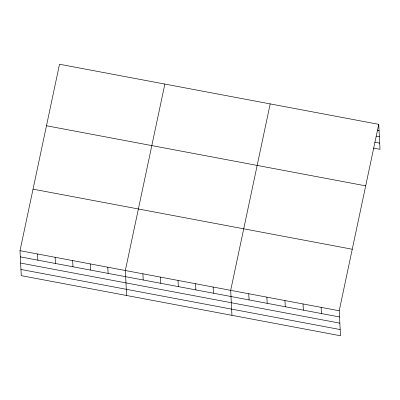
<?xml version="1.0" encoding="UTF-8"?>
<svg xmlns="http://www.w3.org/2000/svg" width="400" height="400" viewBox="0 0 400 400"><rect width="100%" height="100%" fill="white"/><g stroke="black" fill="none" stroke-linecap="round" stroke-linejoin="round"><path stroke-width="0.6" d="M378.735 124.33L339.215 310.765L340.485 335.76L21.265 275.67L20 250.68L59.515 64.24L378.735 124.33L380 149.32L373.365 148.075M164.86 84.07L125.34 270.505L126.61 295.5M270.2 103.9L230.685 290.335L231.95 315.33M377.24 130.175L379.045 130.515M376.345 136.155L379.36 136.72M374.86 142.21L379.685 143.115M46.475 125.765L365.695 185.855M33.04 189.155L352.26 249.24M20 250.68L339.215 310.765M20.315 256.865L339.53 316.95M20.63 263.07L339.845 323.16M20.95 269.465L340.17 329.555M321.13 307.36L321.44 313.545M303.04 303.955L303.355 310.14M284.95 300.55L285.265 306.735M266.86 297.145L267.175 303.33M248.77 293.74L249.085 299.925M213.125 287.03L213.44 293.215M195.57 283.725L195.885 289.91M178.015 280.42L178.325 286.605M160.455 277.115L160.77 283.305M142.9 273.81L143.21 280M107.785 267.2L108.1 273.39M90.23 263.895L90.54 270.085M72.67 260.59L72.985 266.78M55.115 257.285L55.425 263.475M37.555 253.985L37.87 260.17"/></g></svg>
